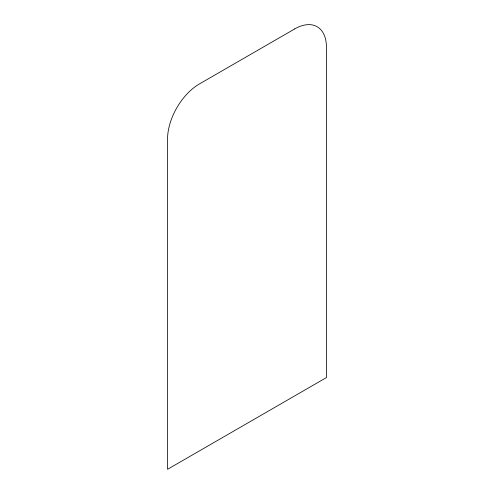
<?xml version="1.0" encoding="UTF-8"?>
<svg xmlns="http://www.w3.org/2000/svg" width="494" height="494" viewBox="0 0 494 494"><rect width="100%" height="100%" fill="white"/><g stroke="black" fill="none" stroke-linecap="round" stroke-linejoin="round"><path stroke-width="0.74" d="M294.671 28.955L199.329 83.999A44.942 25.947 -60 0 0 167.552 139.042L167.552 469.3L326.448 377.564L326.448 47.307A44.942 25.947 -60 0 0 294.671 28.955"/></g></svg>
